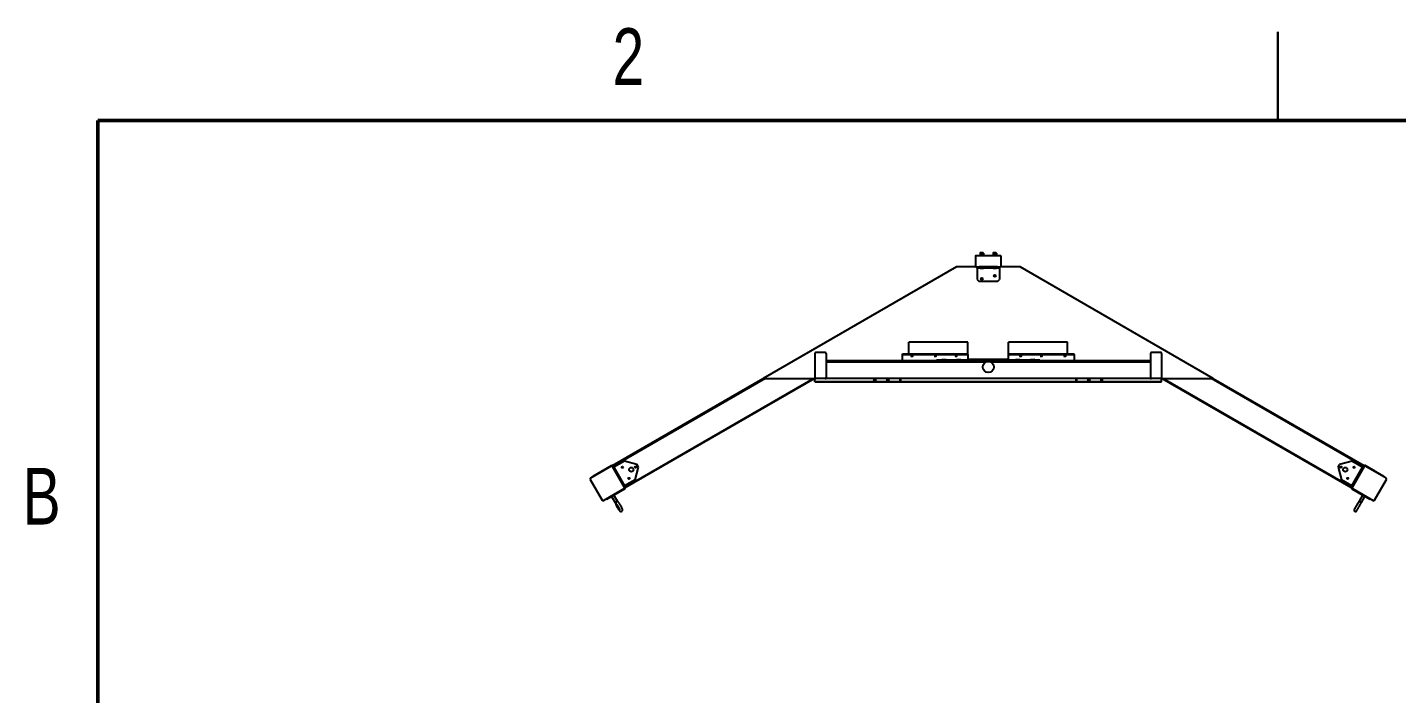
# Model space of a CAD drawing. Header units: inches. Extents: x 0 to 10.9, y 0 to 8.4.
# Drawn here: x 0.2 to 6, y 5.57 to 8.39 of the extents above; entities that cross this region are included whole.
import ezdxf

# ---------------------------------------------------------------- set-up
doc = ezdxf.new("R2010")
doc.units = ezdxf.units.IN
doc.header["$MEASUREMENT"] = 0
doc.styles.add('SLDTEXTSTYLE0', font='TXT', dxfattribs={"width": 0.75})

msp = doc.modelspace()

# ---------------------------------------------------------------- linework, layer by layer
at = {"color": 7, "linetype": 'Continuous', "lineweight": 25}
for p, q in [((5.5, 8.375), (5.5, 8)), ((5.5, 8), (5.5, 8.375)), ((4.3233, 7.4272), (4.2218, 7.4272)), ((4.2355, 7.4297), (4.2355, 7.4272)), ((4.255, 7.4297), (4.2355, 7.4297)), ((4.2384, 7.4379), (4.2384, 7.4379)), ((4.252, 7.4379), (4.2384, 7.4379)), ((4.2384, 7.4374), (4.2384, 7.4302)), ((4.2384, 7.4297), (4.2384, 7.4297)), ((4.2504, 7.4395), (4.24, 7.4395)), ((4.2423, 7.4396), (4.2422, 7.4395)), ((4.2423, 7.4396), (4.2482, 7.4396)), ((4.2452, 7.4374), (4.2452, 7.4302)), ((4.2483, 7.4395), (4.2482, 7.4396)), ((4.2521, 7.4379), (4.252, 7.4379)), ((4.252, 7.4297), (4.2521, 7.4297)), ((4.2521, 7.4374), (4.2521, 7.4302)), ((4.255, 7.4272), (4.255, 7.4297)), ((4.2901, 7.4297), (4.2901, 7.4272)), ((4.3097, 7.4297), (4.2901, 7.4297)), ((4.2931, 7.4379), (4.2931, 7.4379)), ((4.3067, 7.4379), (4.2931, 7.4379)), ((4.2931, 7.4374), (4.2931, 7.4302)), ((4.2931, 7.4297), (4.2931, 7.4297)), ((4.3051, 7.4395), (4.2947, 7.4395)), ((4.297, 7.4396), (4.2969, 7.4395)), ((4.297, 7.4396), (4.3029, 7.4396)), ((4.2999, 7.4374), (4.2999, 7.4302)), ((4.3029, 7.4395), (4.3029, 7.4396)), ((4.3067, 7.4379), (4.3067, 7.4379)), ((4.3067, 7.4374), (4.3067, 7.4302)), ((4.3067, 7.4297), (4.3067, 7.4297)), ((4.3097, 7.4272), (4.3097, 7.4297)), ((4.1381, 7.3804), (3.3194, 6.9077)), ((4.2218, 7.3804), (4.1381, 7.3804)), ((4.2179, 7.4233), (4.2179, 7.3843)), ((4.2218, 7.3804), (4.3233, 7.3804)), ((4.2257, 7.3771), (4.2257, 7.3804)), ((4.2335, 7.3771), (4.2257, 7.3771)), ((4.2257, 7.3738), (4.2257, 7.3771)), ((4.2257, 7.3738), (4.2257, 7.3257)), ((4.2384, 7.3738), (4.2257, 7.3738)), ((4.2335, 7.3804), (4.2335, 7.3771)), ((4.3116, 7.3804), (4.2335, 7.3804)), ((4.3116, 7.3771), (4.2335, 7.3771)), ((4.2384, 7.3728), (4.2384, 7.3771)), ((4.2418, 7.3722), (4.2384, 7.3722)), ((4.2452, 7.3728), (4.2418, 7.3722)), ((4.2486, 7.3722), (4.2418, 7.3722)), ((4.2452, 7.3728), (4.2452, 7.3771)), ((4.2521, 7.3728), (4.2486, 7.3722)), ((4.2521, 7.3722), (4.2486, 7.3722)), ((4.2521, 7.3728), (4.2521, 7.3771)), ((4.2931, 7.3738), (4.2521, 7.3738)), ((4.2931, 7.3728), (4.2931, 7.3771)), ((4.2965, 7.3722), (4.2931, 7.3722)), ((4.2999, 7.3728), (4.2965, 7.3722)), ((4.3033, 7.3722), (4.2965, 7.3722)), ((4.2999, 7.3728), (4.2999, 7.3771)), ((4.3067, 7.3728), (4.3033, 7.3722)), ((4.3067, 7.3722), (4.3033, 7.3722)), ((4.3067, 7.3728), (4.3067, 7.3771)), ((4.3194, 7.3738), (4.3067, 7.3738)), ((4.3116, 7.3771), (4.3116, 7.3804)), ((4.3194, 7.3771), (4.3116, 7.3771)), ((4.3194, 7.3804), (4.3194, 7.3771)), ((4.3194, 7.3771), (4.3194, 7.3738)), ((4.3194, 7.3738), (4.3194, 7.3257)), ((4.407, 7.3804), (4.3233, 7.3804)), ((4.3272, 7.3843), (4.3272, 7.4233)), ((5.2257, 6.9077), (4.407, 7.3804)), ((4.2257, 7.3257), (4.2335, 7.3179)), ((4.3116, 7.3179), (4.2335, 7.3179)), ((4.3116, 7.3179), (4.3194, 7.3257)), ((4.1866, 7.0604), (3.9366, 7.0604)), ((3.9366, 7.0122), (3.9366, 7.0604)), ((4.1866, 7.0122), (4.1866, 7.0604)), ((4.6085, 7.0604), (4.3585, 7.0604)), ((4.3585, 7.0122), (4.3585, 7.0604)), ((4.6085, 7.0122), (4.6085, 7.0604)), ((3.5382, 7.0132), (3.5382, 6.9116)), ((3.5812, 7.0171), (3.5421, 7.0171)), ((3.5851, 7.0132), (3.5851, 6.9116)), ((3.5851, 6.9839), (4.9601, 6.9839)), ((3.5851, 6.9761), (3.5851, 6.9077)), ((4.2612, 6.9761), (3.5851, 6.9761)), ((3.9093, 7.0122), (4.1866, 7.0122)), ((3.9093, 7.0086), (3.9093, 7.0122)), ((3.9093, 6.9839), (3.9093, 7.0086)), ((3.9093, 7.0086), (4.1866, 7.0086)), ((4.4913, 6.9851), (4.0538, 6.9851)), ((4.0538, 6.9851), (4.0538, 6.9839)), ((4.1866, 7.0086), (4.1866, 7.0122)), ((4.1866, 7.0086), (4.1866, 6.9851)), ((4.1866, 6.9886), (4.3585, 6.9886)), ((4.9601, 6.9761), (4.2839, 6.9761)), ((4.3585, 7.0122), (4.6358, 7.0122)), ((4.3585, 7.0086), (4.3585, 7.0122)), ((4.3585, 7.0086), (4.6358, 7.0086)), ((4.3585, 6.9851), (4.3585, 7.0086)), ((4.4913, 6.9851), (4.4913, 6.9839)), ((4.6358, 7.0086), (4.6358, 7.0122)), ((4.6358, 7.0086), (4.6358, 6.9839)), ((4.9601, 7.0132), (4.9601, 6.9116)), ((4.9601, 6.9761), (4.9601, 6.9077)), ((5.003, 7.0171), (4.964, 7.0171)), ((5.0069, 7.0132), (5.0069, 6.9116)), ((2.6801, 6.5386), (3.3194, 6.9077)), ((3.3272, 6.9077), (2.682, 6.5352)), ((2.7328, 6.4472), (3.5304, 6.9077)), ((3.5382, 6.9077), (2.7348, 6.4438)), ((3.3194, 6.9077), (3.5421, 6.9077)), ((5.0069, 6.9077), (3.5382, 6.9077)), ((3.5382, 6.8931), (3.5382, 6.9077)), ((3.5812, 6.9077), (3.5421, 6.9077)), ((3.5812, 6.9077), (3.5851, 6.9077)), ((4.9601, 6.9077), (3.5851, 6.9077)), ((3.7882, 6.9077), (3.7882, 6.8971)), ((3.796, 6.8971), (3.796, 6.9077)), ((3.8429, 6.9077), (3.8429, 6.8971)), ((3.8507, 6.8971), (3.8507, 6.9077)), ((3.8976, 6.9077), (3.8976, 6.8931)), ((3.9015, 6.8931), (3.9015, 6.9077)), ((4.6437, 6.9077), (4.6437, 6.8931)), ((4.6476, 6.8931), (4.6476, 6.9077)), ((4.6944, 6.9077), (4.6944, 6.8971)), ((4.7022, 6.8971), (4.7022, 6.9077)), ((4.7491, 6.9077), (4.7491, 6.8971)), ((4.7569, 6.8971), (4.7569, 6.9077)), ((4.9601, 6.9077), (4.964, 6.9077)), ((5.003, 6.9077), (4.964, 6.9077)), ((5.003, 6.9077), (5.2257, 6.9077)), ((5.8104, 6.4438), (5.0069, 6.9077)), ((5.0069, 6.8931), (5.0069, 6.9077)), ((5.0147, 6.9077), (5.8123, 6.4472)), ((5.8631, 6.5352), (5.2179, 6.9077)), ((5.2257, 6.9077), (5.8651, 6.5386)), ((5.0069, 6.8931), (3.5382, 6.8931)), ((3.5382, 6.8931), (3.7846, 6.8931)), ((3.7882, 6.8971), (3.7846, 6.8931)), ((3.7846, 6.8931), (3.7995, 6.8931)), ((3.796, 6.8971), (3.7882, 6.8971)), ((3.7995, 6.8931), (3.796, 6.8971)), ((3.7995, 6.8931), (3.8393, 6.8931)), ((3.8429, 6.8971), (3.8393, 6.8931)), ((3.8393, 6.8931), (3.8542, 6.8931)), ((3.8507, 6.8971), (3.8429, 6.8971)), ((3.8542, 6.8931), (3.8507, 6.8971)), ((3.8542, 6.8931), (4.6909, 6.8931)), ((3.8976, 6.8931), (3.9015, 6.8931)), ((3.9015, 6.8931), (3.8976, 6.8931)), ((4.6437, 6.8931), (3.9015, 6.8931)), ((4.6437, 6.8931), (4.6476, 6.8931)), ((4.6476, 6.8931), (4.6437, 6.8931)), ((4.6944, 6.8971), (4.6909, 6.8931)), ((4.6909, 6.8931), (4.7058, 6.8931)), ((4.7022, 6.8971), (4.6944, 6.8971)), ((4.7058, 6.8931), (4.7022, 6.8971)), ((4.7058, 6.8931), (4.7456, 6.8931)), ((4.7491, 6.8971), (4.7456, 6.8931)), ((4.7456, 6.8931), (4.7605, 6.8931)), ((4.7569, 6.8971), (4.7491, 6.8971)), ((4.7605, 6.8931), (4.7569, 6.8971)), ((4.7605, 6.8931), (5.0069, 6.8931)), ((2.7306, 6.5568), (2.6864, 6.5313)), ((2.7839, 6.5425), (2.7306, 6.5568)), ((5.8146, 6.5568), (5.7612, 6.5425)), ((5.8587, 6.5313), (5.8146, 6.5568)), ((2.6751, 6.5357), (2.5871, 6.4849)), ((2.598, 6.4933), (2.6318, 6.5128)), ((2.6318, 6.5128), (2.676, 6.5383)), ((2.6318, 6.5128), (2.6327, 6.5112)), ((2.6769, 6.5367), (2.6751, 6.5357)), ((2.6804, 6.5343), (2.6794, 6.536)), ((2.682, 6.5352), (2.6801, 6.5386)), ((2.7312, 6.4463), (2.6804, 6.5343)), ((2.6848, 6.5304), (2.682, 6.5352)), ((2.6832, 6.5295), (2.6864, 6.5313)), ((2.6864, 6.5313), (2.7316, 6.453)), ((2.7758, 6.4785), (2.7901, 6.5318)), ((2.7901, 6.5318), (2.7839, 6.5425)), ((5.755, 6.5318), (5.7612, 6.5425)), ((5.755, 6.5318), (5.7693, 6.4785)), ((5.8135, 6.453), (5.8587, 6.5313)), ((5.8647, 6.5343), (5.8139, 6.4463)), ((5.8587, 6.5313), (5.8619, 6.5295)), ((5.8603, 6.5304), (5.8631, 6.5352)), ((5.8651, 6.5386), (5.8631, 6.5352)), ((5.8647, 6.5343), (5.8657, 6.536)), ((5.8683, 6.5367), (5.87, 6.5357)), ((5.9133, 6.5128), (5.8692, 6.5383)), ((5.958, 6.4849), (5.87, 6.5357)), ((5.9124, 6.5112), (5.9133, 6.5128)), ((5.9133, 6.5128), (5.9472, 6.4933)), ((2.5857, 6.4796), (2.6365, 6.3916)), ((2.5989, 6.4917), (2.598, 6.4933)), ((2.6418, 6.3902), (2.7298, 6.441)), ((2.7325, 6.4404), (2.6883, 6.4149)), ((2.7316, 6.453), (2.7284, 6.4511)), ((2.7298, 6.441), (2.7316, 6.442)), ((2.7328, 6.4472), (2.73, 6.452)), ((2.7322, 6.4445), (2.7312, 6.4463)), ((2.7758, 6.4785), (2.7316, 6.453)), ((2.7348, 6.4438), (2.7328, 6.4472)), ((5.8135, 6.453), (5.7693, 6.4785)), ((5.8123, 6.4472), (5.8104, 6.4438)), ((5.8123, 6.4472), (5.8151, 6.452)), ((5.8126, 6.4404), (5.8568, 6.4149)), ((5.8129, 6.4445), (5.8139, 6.4463)), ((5.8167, 6.4511), (5.8135, 6.453)), ((5.8153, 6.441), (5.8136, 6.442)), ((5.8153, 6.441), (5.9033, 6.3902)), ((5.9086, 6.3916), (5.9594, 6.4796)), ((5.9472, 6.4933), (5.9462, 6.4917)), ((2.6545, 6.3954), (2.6536, 6.397)), ((2.6883, 6.4149), (2.6545, 6.3954)), ((2.6765, 6.4081), (2.6914, 6.3823)), ((2.7015, 6.3881), (2.6866, 6.4139)), ((2.6874, 6.4165), (2.6883, 6.4149)), ((2.7015, 6.3881), (2.6914, 6.3823)), ((5.8403, 6.3823), (5.8407, 6.3832)), ((5.8407, 6.3832), (5.8408, 6.3833)), ((5.8585, 6.4139), (5.8436, 6.3881)), ((5.8538, 6.3823), (5.8436, 6.3881)), ((5.8538, 6.3823), (5.8686, 6.4081)), ((5.8568, 6.4149), (5.8577, 6.4165)), ((5.8906, 6.3954), (5.8568, 6.4149)), ((5.8916, 6.397), (5.8906, 6.3954))]:
    msp.add_line(p, q, dxfattribs=at)
at = {"color": 7, "linetype": 'Continuous', "lineweight": 50}
for p, q in [((0.5, 0.5), (0.5, 8)), ((0.5, 8), (10.5, 8))]:
    msp.add_line(p, q, dxfattribs=at)
at = {"color": 7, "linetype": 'Continuous', "lineweight": 25, "flags": 128}
for points in [[(3.9442, 7.0018), (3.9444, 7.002), (3.9451, 7.0022), (3.9461, 7.0023), (3.9473, 7.0023), (3.9487, 7.0024), (3.95, 7.0023), (3.9512, 7.0022), (3.952, 7.0021), (3.9524, 7.0019), (3.9524, 7.0017), (3.952, 7.0016), (3.9512, 7.0014), (3.95, 7.0013), (3.9487, 7.0013), (3.9473, 7.0013), (3.9461, 7.0014), (3.9451, 7.0015), (3.9444, 7.0016), (3.9442, 7.0018)], [(4.0438, 7.0018), (4.044, 7.002), (4.0447, 7.0022), (4.0457, 7.0023), (4.0469, 7.0023), (4.0483, 7.0024), (4.0496, 7.0023), (4.0508, 7.0022), (4.0516, 7.0021), (4.0521, 7.0019), (4.0521, 7.0017), (4.0516, 7.0016), (4.0508, 7.0014), (4.0496, 7.0013), (4.0483, 7.0013), (4.0469, 7.0013), (4.0457, 7.0014), (4.0447, 7.0015), (4.044, 7.0016), (4.0438, 7.0018)], [(4.0772, 6.9873), (4.0775, 6.9875), (4.0781, 6.9878), (4.0792, 6.988), (4.0806, 6.9881), (4.0823, 6.9883), (4.0841, 6.9883), (4.086, 6.9883), (4.0878, 6.9883), (4.0895, 6.9881), (4.0909, 6.988), (4.092, 6.9878), (4.0926, 6.9875), (4.0929, 6.9873), (4.0926, 6.9871), (4.092, 6.9868), (4.0909, 6.9866), (4.0895, 6.9865), (4.0878, 6.9863), (4.086, 6.9863), (4.0841, 6.9863), (4.0823, 6.9863), (4.0806, 6.9865), (4.0792, 6.9866), (4.0781, 6.9868), (4.0775, 6.9871), (4.0772, 6.9873)], [(4.1317, 7.0018), (4.1319, 7.002), (4.1326, 7.0022), (4.1336, 7.0023), (4.1348, 7.0023), (4.1362, 7.0024), (4.1375, 7.0023), (4.1387, 7.0022), (4.1395, 7.0021), (4.1399, 7.0019), (4.1399, 7.0017), (4.1395, 7.0016), (4.1387, 7.0014), (4.1375, 7.0013), (4.1362, 7.0013), (4.1348, 7.0013), (4.1336, 7.0014), (4.1326, 7.0015), (4.1319, 7.0016), (4.1317, 7.0018)], [(4.1397, 6.9873), (4.14, 6.9875), (4.1406, 6.9878), (4.1417, 6.988), (4.1431, 6.9881), (4.1448, 6.9883), (4.1466, 6.9883), (4.1485, 6.9883), (4.1503, 6.9883), (4.152, 6.9881), (4.1534, 6.988), (4.1545, 6.9878), (4.1551, 6.9875), (4.1554, 6.9873), (4.1551, 6.9871), (4.1545, 6.9868), (4.1534, 6.9866), (4.152, 6.9865), (4.1503, 6.9863), (4.1485, 6.9863), (4.1466, 6.9863), (4.1448, 6.9863), (4.1431, 6.9865), (4.1417, 6.9866), (4.1406, 6.9868), (4.14, 6.9871), (4.1397, 6.9873)], [(4.3897, 6.9873), (4.39, 6.9875), (4.3906, 6.9878), (4.3917, 6.988), (4.3931, 6.9881), (4.3948, 6.9883), (4.3966, 6.9883), (4.3985, 6.9883), (4.4003, 6.9883), (4.402, 6.9881), (4.4034, 6.988), (4.4045, 6.9878), (4.4051, 6.9875), (4.4054, 6.9873), (4.4051, 6.9871), (4.4045, 6.9868), (4.4034, 6.9866), (4.402, 6.9865), (4.4003, 6.9863), (4.3985, 6.9863), (4.3966, 6.9863), (4.3948, 6.9863), (4.3931, 6.9865), (4.3917, 6.9866), (4.3906, 6.9868), (4.39, 6.9871), (4.3897, 6.9873)], [(4.4051, 7.0018), (4.4053, 7.002), (4.406, 7.0022), (4.407, 7.0023), (4.4083, 7.0023), (4.4096, 7.0024), (4.411, 7.0023), (4.4121, 7.0022), (4.4129, 7.0021), (4.4134, 7.0019), (4.4134, 7.0017), (4.4129, 7.0016), (4.4121, 7.0014), (4.411, 7.0013), (4.4096, 7.0013), (4.4083, 7.0013), (4.407, 7.0014), (4.406, 7.0015), (4.4053, 7.0016), (4.4051, 7.0018)], [(4.4522, 6.9873), (4.4525, 6.9875), (4.4531, 6.9878), (4.4542, 6.988), (4.4556, 6.9881), (4.4573, 6.9883), (4.4591, 6.9883), (4.461, 6.9883), (4.4628, 6.9883), (4.4645, 6.9881), (4.4659, 6.988), (4.467, 6.9878), (4.4676, 6.9875), (4.4679, 6.9873), (4.4676, 6.9871), (4.467, 6.9868), (4.4659, 6.9866), (4.4645, 6.9865), (4.4628, 6.9863), (4.461, 6.9863), (4.4591, 6.9863), (4.4573, 6.9863), (4.4556, 6.9865), (4.4542, 6.9866), (4.4531, 6.9868), (4.4525, 6.9871), (4.4522, 6.9873)], [(4.493, 7.0018), (4.4932, 7.002), (4.4939, 7.0022), (4.4949, 7.0023), (4.4962, 7.0023), (4.4975, 7.0024), (4.4988, 7.0023), (4.5, 7.0022), (4.5008, 7.0021), (4.5013, 7.0019), (4.5013, 7.0017), (4.5008, 7.0016), (4.5, 7.0014), (4.4988, 7.0013), (4.4975, 7.0013), (4.4962, 7.0013), (4.4949, 7.0014), (4.4939, 7.0015), (4.4932, 7.0016), (4.493, 7.0018)], [(4.5926, 7.0018), (4.5928, 7.002), (4.5935, 7.0022), (4.5945, 7.0023), (4.5958, 7.0023), (4.5971, 7.0024), (4.5985, 7.0023), (4.5996, 7.0022), (4.6004, 7.0021), (4.6009, 7.0019), (4.6009, 7.0017), (4.6004, 7.0016), (4.5996, 7.0014), (4.5985, 7.0013), (4.5971, 7.0013), (4.5958, 7.0013), (4.5945, 7.0014), (4.5935, 7.0015), (4.5928, 7.0016), (4.5926, 7.0018)]]:
    msp.add_lwpolyline(points, dxfattribs=at)
at = {"color": 7, "linetype": 'Continuous', "lineweight": 25}
for centre, radius in [((4.2452, 7.3296), 0.00415), ((4.2999, 7.3413), 0.00415), ((4.2726, 6.9556), 0.0234), ((2.7226, 6.5315), 0.00277), ((2.7599, 6.5215), 0.00928), ((2.7785, 6.5323), 0.00277), ((5.7666, 6.5323), 0.00277), ((5.7852, 6.5215), 0.00928), ((5.8225, 6.5315), 0.00277), ((2.7499, 6.4842), 0.00277), ((5.7952, 6.4842), 0.00277)]:
    msp.add_circle(centre, radius, dxfattribs=at)
for centre, radius, start, end in [((4.2218, 7.4233), 0.00391, 90, 180), ((4.24, 7.4379), 0.00163, 90, 180), ((4.2504, 7.4379), 0.00163, 0, 90), ((4.2947, 7.4379), 0.00163, 90, 180), ((4.3051, 7.4379), 0.00163, 0, 90), ((4.3233, 7.4233), 0.00391, 0, 90), ((4.2218, 7.3843), 0.00391, 180, 270), ((4.3233, 7.3843), 0.00391, 270, 0), ((3.5421, 7.0132), 0.00391, 90, 180), ((3.5812, 7.0132), 0.00391, 0, 90), ((4.964, 7.0132), 0.00391, 90, 180), ((5.003, 7.0132), 0.00391, 0, 90), ((3.5421, 6.9116), 0.00391, 180, 270), ((3.5812, 6.9116), 0.00391, 270, 0), ((4.964, 6.9116), 0.00391, 180, 270), ((5.003, 6.9116), 0.00391, 270, 0), ((2.677, 6.5323), 0.00391, 30, 120), ((2.6778, 6.5351), 0.00369, 30, 120), ((2.6778, 6.5351), 0.00184, 30, 120), ((5.8673, 6.5351), 0.00369, 60, 150), ((5.8681, 6.5323), 0.00391, 60, 150), ((5.8673, 6.5351), 0.00184, 60, 150), ((2.5891, 6.4815), 0.00391, 120, 210), ((2.7278, 6.4444), 0.00391, 300, 30), ((2.7306, 6.4436), 0.00184, 300, 30), ((2.7306, 6.4436), 0.00369, 300, 30), ((5.8145, 6.4436), 0.00369, 150, 240), ((5.8145, 6.4436), 0.00184, 150, 240), ((5.8173, 6.4444), 0.00391, 150, 240), ((5.956, 6.4815), 0.00391, 330, 60), ((2.6399, 6.3936), 0.00391, 210, 300), ((2.7, 6.3805), 0.00586, 60.70708, 237.19377), ((5.8453, 6.3792), 0.00587, 334.33842, 146.45462), ((5.9053, 6.3936), 0.00391, 240, 330), ((2.6984, 6.3791), 0.00534, 175.34027, 269.85485)]:
    msp.add_arc(centre, radius, start, end, dxfattribs=at)
for points, knots in [([(4.2452, 7.4374), (4.2444, 7.4376), (4.2428, 7.4379), (4.2404, 7.4379), (4.239, 7.4375), (4.2384, 7.4374)], [0, 0, 0, 0, 0.359917, 0.730732, 1, 1, 1, 1]), ([(4.2384, 7.4374), (4.2384, 7.4375), (4.2384, 7.4378), (4.2384, 7.4378), (4.2384, 7.4379)], [0, 0, 0, 0, 0.4016284, 1, 1, 1, 1]), ([(4.2384, 7.4374), (4.2392, 7.4376), (4.2402, 7.4379), (4.2412, 7.4378), (4.2413, 7.4378)], [0, 0, 0, 0, 0.838421, 1, 1, 1, 1]), ([(4.2413, 7.4298), (4.2409, 7.4298), (4.24, 7.4298), (4.239, 7.4301), (4.2384, 7.4302)], [0, 0, 0, 0, 0.372464, 1, 1, 1, 1]), ([(4.2384, 7.4298), (4.2384, 7.4298), (4.2384, 7.4298), (4.2384, 7.4301), (4.2384, 7.4302)], [0, 0, 0, 0, 0.5983491, 1, 1, 1, 1]), ([(4.2384, 7.4302), (4.2392, 7.43), (4.2408, 7.4297), (4.2432, 7.4297), (4.2446, 7.4301), (4.2452, 7.4302)], [0, 0, 0, 0, 0.3599166, 0.7307321, 1, 1, 1, 1]), ([(4.2521, 7.4374), (4.2512, 7.4376), (4.2496, 7.4379), (4.2473, 7.4379), (4.2458, 7.4375), (4.2452, 7.4374)], [0, 0, 0, 0, 0.359917, 0.730732, 1, 1, 1, 1]), ([(4.2452, 7.4302), (4.246, 7.43), (4.2477, 7.4297), (4.25, 7.4297), (4.2514, 7.4301), (4.2521, 7.4302)], [0, 0, 0, 0, 0.359917, 0.730732, 1, 1, 1, 1]), ([(4.2491, 7.4378), (4.2495, 7.4378), (4.2505, 7.4378), (4.2514, 7.4375), (4.2521, 7.4374)], [0, 0, 0, 0, 0.372464, 1, 1, 1, 1]), ([(4.2521, 7.4302), (4.2512, 7.43), (4.2503, 7.4297), (4.2493, 7.4298), (4.2491, 7.4298)], [0, 0, 0, 0, 0.838421, 1, 1, 1, 1]), ([(4.2521, 7.4378), (4.2521, 7.4378), (4.2521, 7.4378), (4.2521, 7.4375), (4.2521, 7.4374)], [0, 0, 0, 0, 0.598349, 1, 1, 1, 1]), ([(4.2521, 7.4302), (4.2521, 7.4301), (4.2521, 7.4298), (4.2521, 7.4298), (4.2521, 7.4298)], [0, 0, 0, 0, 0.401628, 1, 1, 1, 1]), ([(4.2999, 7.4374), (4.2991, 7.4376), (4.2974, 7.4379), (4.2951, 7.4379), (4.2937, 7.4375), (4.2931, 7.4374)], [0, 0, 0, 0, 0.359917, 0.730732, 1, 1, 1, 1]), ([(4.2931, 7.4374), (4.2931, 7.4375), (4.2931, 7.4378), (4.2931, 7.4378), (4.2931, 7.4379)], [0, 0, 0, 0, 0.4016284, 1, 1, 1, 1]), ([(4.2931, 7.4374), (4.2939, 7.4376), (4.2949, 7.4379), (4.2958, 7.4378), (4.296, 7.4378)], [0, 0, 0, 0, 0.838421, 1, 1, 1, 1]), ([(4.296, 7.4298), (4.2956, 7.4298), (4.2946, 7.4298), (4.2937, 7.4301), (4.2931, 7.4302)], [0, 0, 0, 0, 0.372464, 1, 1, 1, 1]), ([(4.2931, 7.4298), (4.2931, 7.4298), (4.2931, 7.4298), (4.2931, 7.4301), (4.2931, 7.4302)], [0, 0, 0, 0, 0.5983491, 1, 1, 1, 1]), ([(4.2931, 7.4302), (4.2939, 7.43), (4.2955, 7.4297), (4.2979, 7.4297), (4.2993, 7.4301), (4.2999, 7.4302)], [0, 0, 0, 0, 0.3599166, 0.7307321, 1, 1, 1, 1]), ([(4.3067, 7.4374), (4.3059, 7.4376), (4.3043, 7.4379), (4.302, 7.4379), (4.3005, 7.4375), (4.2999, 7.4374)], [0, 0, 0, 0, 0.359917, 0.730732, 1, 1, 1, 1]), ([(4.2999, 7.4302), (4.3007, 7.43), (4.3024, 7.4297), (4.3047, 7.4297), (4.3061, 7.4301), (4.3067, 7.4302)], [0, 0, 0, 0, 0.359917, 0.730732, 1, 1, 1, 1]), ([(4.3038, 7.4378), (4.3042, 7.4378), (4.3052, 7.4378), (4.3061, 7.4375), (4.3067, 7.4374)], [0, 0, 0, 0, 0.372464, 1, 1, 1, 1]), ([(4.3067, 7.4302), (4.3059, 7.43), (4.305, 7.4297), (4.304, 7.4298), (4.3038, 7.4298)], [0, 0, 0, 0, 0.838421, 1, 1, 1, 1]), ([(4.3067, 7.4378), (4.3067, 7.4378), (4.3067, 7.4378), (4.3067, 7.4375), (4.3067, 7.4374)], [0, 0, 0, 0, 0.598349, 1, 1, 1, 1]), ([(4.3067, 7.4302), (4.3067, 7.4301), (4.3067, 7.4298), (4.3067, 7.4298), (4.3067, 7.4298)], [0, 0, 0, 0, 0.401628, 1, 1, 1, 1]), ([(4.2418, 7.3722), (4.2417, 7.3722), (4.2406, 7.3722), (4.2394, 7.3725), (4.2384, 7.3728)], [0, 0, 0, 0, 0.070207, 1, 1, 1, 1]), ([(4.2384, 7.3728), (4.2384, 7.3726), (4.2384, 7.3722), (4.2384, 7.3722), (4.2384, 7.3722)], [0, 0, 0, 0, 0.771719, 1, 1, 1, 1]), ([(4.2486, 7.3722), (4.2486, 7.3722), (4.2474, 7.3722), (4.2463, 7.3725), (4.2452, 7.3728)], [0, 0, 0, 0, 0.0702067, 1, 1, 1, 1]), ([(4.2521, 7.3722), (4.2521, 7.3722), (4.2521, 7.3722), (4.2521, 7.3726), (4.2521, 7.3728)], [0, 0, 0, 0, 0.228281, 1, 1, 1, 1]), ([(4.2965, 7.3722), (4.2964, 7.3722), (4.2953, 7.3722), (4.2941, 7.3725), (4.2931, 7.3728)], [0, 0, 0, 0, 0.070207, 1, 1, 1, 1]), ([(4.2931, 7.3728), (4.2931, 7.3726), (4.2931, 7.3722), (4.2931, 7.3722), (4.2931, 7.3722)], [0, 0, 0, 0, 0.771719, 1, 1, 1, 1]), ([(4.3033, 7.3722), (4.3032, 7.3722), (4.3021, 7.3722), (4.301, 7.3725), (4.2999, 7.3728)], [0, 0, 0, 0, 0.0702067, 1, 1, 1, 1]), ([(4.3067, 7.3722), (4.3067, 7.3722), (4.3067, 7.3722), (4.3067, 7.3726), (4.3067, 7.3728)], [0, 0, 0, 0, 0.228281, 1, 1, 1, 1]), ([(2.6914, 6.3823), (2.6915, 6.382), (2.692, 6.3813), (2.6927, 6.38), (2.6937, 6.3787), (2.6946, 6.3775), (2.6955, 6.3765), (2.6964, 6.3758), (2.6968, 6.3756), (2.6968, 6.3755)], [0, 0, 0, 0, 0.090315, 0.263941, 0.44165, 0.631923, 0.83202, 0.975136, 1, 1, 1, 1]), ([(2.6931, 6.378), (2.6932, 6.3777), (2.6934, 6.3768), (2.6938, 6.3752), (2.6946, 6.3732), (2.6955, 6.3711), (2.6966, 6.3688), (2.6977, 6.3664), (2.699, 6.364), (2.7003, 6.3616), (2.7017, 6.3592), (2.7032, 6.3569), (2.7046, 6.3547), (2.706, 6.3527), (2.7074, 6.3508), (2.7087, 6.349), (2.7101, 6.3475), (2.7113, 6.3463), (2.7124, 6.3454), (2.7134, 6.3448), (2.7146, 6.3444), (2.7159, 6.3441), (2.7173, 6.3441), (2.7187, 6.3444), (2.7201, 6.3451), (2.7212, 6.3461), (2.722, 6.3472), (2.7225, 6.3484), (2.7228, 6.3495), (2.7229, 6.3506), (2.7229, 6.3518), (2.7226, 6.3531), (2.7222, 6.3547), (2.7216, 6.3566), (2.7207, 6.3586), (2.7198, 6.3608), (2.7187, 6.3631), (2.7174, 6.3655), (2.7161, 6.3679), (2.7148, 6.3703), (2.7133, 6.3727), (2.7119, 6.3749), (2.7105, 6.3771), (2.7091, 6.379), (2.7077, 6.3809), (2.7064, 6.3825), (2.7051, 6.3838), (2.704, 6.3848), (2.7032, 6.3854), (2.7029, 6.3856)], [0, 0, 0, 0, 0.013556, 0.041178, 0.066097, 0.092255, 0.117198, 0.141572, 0.165662, 0.189611, 0.21351, 0.237425, 0.261413, 0.285565, 0.310017, 0.335016, 0.361095, 0.389743, 0.407404, 0.422098, 0.436024, 0.449657, 0.463308, 0.477064, 0.490907, 0.505167, 0.518346, 0.530946, 0.543455, 0.556492, 0.571119, 0.589374, 0.615573, 0.641337, 0.665547, 0.690951, 0.715559, 0.739769, 0.763775, 0.787689, 0.811591, 0.835533, 0.859589, 0.883869, 0.90855, 0.933987, 0.961034, 0.984026, 1, 1, 1, 1]), ([(2.7034, 6.3853), (2.7034, 6.3853), (2.7032, 6.3855), (2.7029, 6.386), (2.7023, 6.3868), (2.7018, 6.3876), (2.7016, 6.388), (2.7015, 6.3881)], [0, 0, 0, 0, 0.103032, 0.346989, 0.624284, 0.91947, 1, 1, 1, 1]), ([(5.8408, 6.3833), (5.8407, 6.3832), (5.8405, 6.3828), (5.84, 6.382), (5.8393, 6.3807), (5.8384, 6.3792), (5.8373, 6.3775), (5.8362, 6.3755), (5.835, 6.3734), (5.8337, 6.3712), (5.8324, 6.3689), (5.8311, 6.3667), (5.8298, 6.3644), (5.8285, 6.3622), (5.8274, 6.3602), (5.8263, 6.3583), (5.8254, 6.3567), (5.8246, 6.3553), (5.824, 6.3542), (5.8235, 6.3533), (5.8233, 6.3529), (5.8231, 6.3526), (5.823, 6.3523), (5.8228, 6.3519), (5.8226, 6.3511), (5.8225, 6.3499), (5.8226, 6.3486), (5.8231, 6.3472), (5.8239, 6.3461), (5.825, 6.3451), (5.8263, 6.3445), (5.8277, 6.3441), (5.8289, 6.3441), (5.8301, 6.3444), (5.831, 6.3447), (5.8318, 6.3452), (5.8324, 6.3457), (5.8328, 6.3461), (5.833, 6.3465), (5.8332, 6.3467), (5.8333, 6.3468), (5.8334, 6.3471), (5.8336, 6.3474), (5.834, 6.348), (5.8346, 6.3491), (5.8354, 6.3504), (5.8364, 6.352), (5.8374, 6.3538), (5.8386, 6.3558), (5.8398, 6.3579), (5.8411, 6.3602), (5.8424, 6.3624), (5.8437, 6.3647), (5.845, 6.3669), (5.8462, 6.3691), (5.8474, 6.3711), (5.8484, 6.3729), (5.8493, 6.3744), (5.8501, 6.3757), (5.8504, 6.3764), (5.8506, 6.3767)], [0, 0, 0, 0, 0.011949, 0.03633, 0.059542, 0.082405, 0.105158, 0.127863, 0.150546, 0.173215, 0.195879, 0.21854, 0.241202, 0.263867, 0.286538, 0.30922, 0.331924, 0.354668, 0.377493, 0.400525, 0.42434, 0.432175, 0.436339, 0.440551, 0.44736, 0.457537, 0.471035, 0.481972, 0.493754, 0.505972, 0.519526, 0.531441, 0.54212, 0.551808, 0.56057, 0.568378, 0.575119, 0.580509, 0.584569, 0.587646, 0.59171, 0.599502, 0.613798, 0.636302, 0.660418, 0.683484, 0.706305, 0.729041, 0.751738, 0.774416, 0.797084, 0.819747, 0.842408, 0.86507, 0.887736, 0.910409, 0.933097, 0.955809, 0.978569, 1, 1, 1, 1]), ([(5.8404, 6.3824), (5.8403, 6.3823), (5.84, 6.3818), (5.8395, 6.3808), (5.8387, 6.3794), (5.8377, 6.3777), (5.8366, 6.3759), (5.8354, 6.3738), (5.8342, 6.3716), (5.8329, 6.3694), (5.8316, 6.3671), (5.8303, 6.3648), (5.829, 6.3627), (5.8278, 6.3606), (5.8267, 6.3587), (5.8258, 6.3571), (5.8249, 6.3557), (5.8243, 6.3545), (5.8238, 6.3537), (5.8236, 6.3534), (5.8235, 6.3533), (5.8235, 6.3533), (5.8235, 6.3533)], [0, 0, 0, 0, 0.029549, 0.084523, 0.140232, 0.196369, 0.252684, 0.309083, 0.365526, 0.421992, 0.47847, 0.534949, 0.591422, 0.647877, 0.704302, 0.760672, 0.816941, 0.873003, 0.92856, 0.973281, 0.997708, 1, 1, 1, 1]), ([(5.8436, 6.3881), (5.8435, 6.3879), (5.8431, 6.3873), (5.8425, 6.3862), (5.8418, 6.385), (5.8413, 6.3841), (5.8409, 6.3835), (5.8408, 6.3834), (5.8408, 6.3833)], [0, 0, 0, 0, 0.1017814, 0.2966436, 0.4916347, 0.6858948, 0.8780816, 1, 1, 1, 1]), ([(5.8508, 6.3772), (5.8508, 6.3773), (5.851, 6.3775), (5.8513, 6.3781), (5.8519, 6.379), (5.8526, 6.3802), (5.8532, 6.3813), (5.8536, 6.382), (5.8538, 6.3823)], [0, 0, 0, 0, 0.102601, 0.292629, 0.493198, 0.688765, 0.883139, 1, 1, 1, 1]), ([(2.6967, 6.3756), (2.6967, 6.3756), (2.6967, 6.3756), (2.697, 6.3753), (2.6975, 6.3748), (2.6983, 6.3739), (2.6992, 6.3727), (2.7003, 6.3712), (2.7015, 6.3695), (2.7027, 6.3675), (2.704, 6.3655), (2.7053, 6.3633), (2.7065, 6.3611), (2.7076, 6.359), (2.7086, 6.357), (2.7095, 6.3551), (2.7102, 6.3534), (2.7107, 6.3521), (2.711, 6.3512), (2.7112, 6.3507), (2.7112, 6.3505), (2.7112, 6.3505), (2.7112, 6.3505)], [0, 0, 0, 0, 0.027812, 0.065901, 0.110034, 0.159743, 0.213769, 0.270749, 0.329606, 0.389606, 0.450276, 0.511302, 0.572455, 0.633497, 0.694196, 0.754272, 0.813312, 0.870655, 0.918673, 0.961284, 0.997823, 1, 1, 1, 1])]:
    msp.add_open_spline(points, degree=3, knots=knots, dxfattribs=at)

# ---------------------------------------------------------------- texts
at = {"color": 7, "linetype": 'Continuous', "lineweight": 0, "char_height": 0.24, "attachment_point": 2, "style": 'SLDTEXTSTYLE0'}
for s, insert in [('2', (2.7476, 8.3901)), ('B', (0.2619, 6.5289))]:
    msp.add_mtext(s, dxfattribs=dict(at, insert=insert))

doc.saveas('drawing.dxf')
